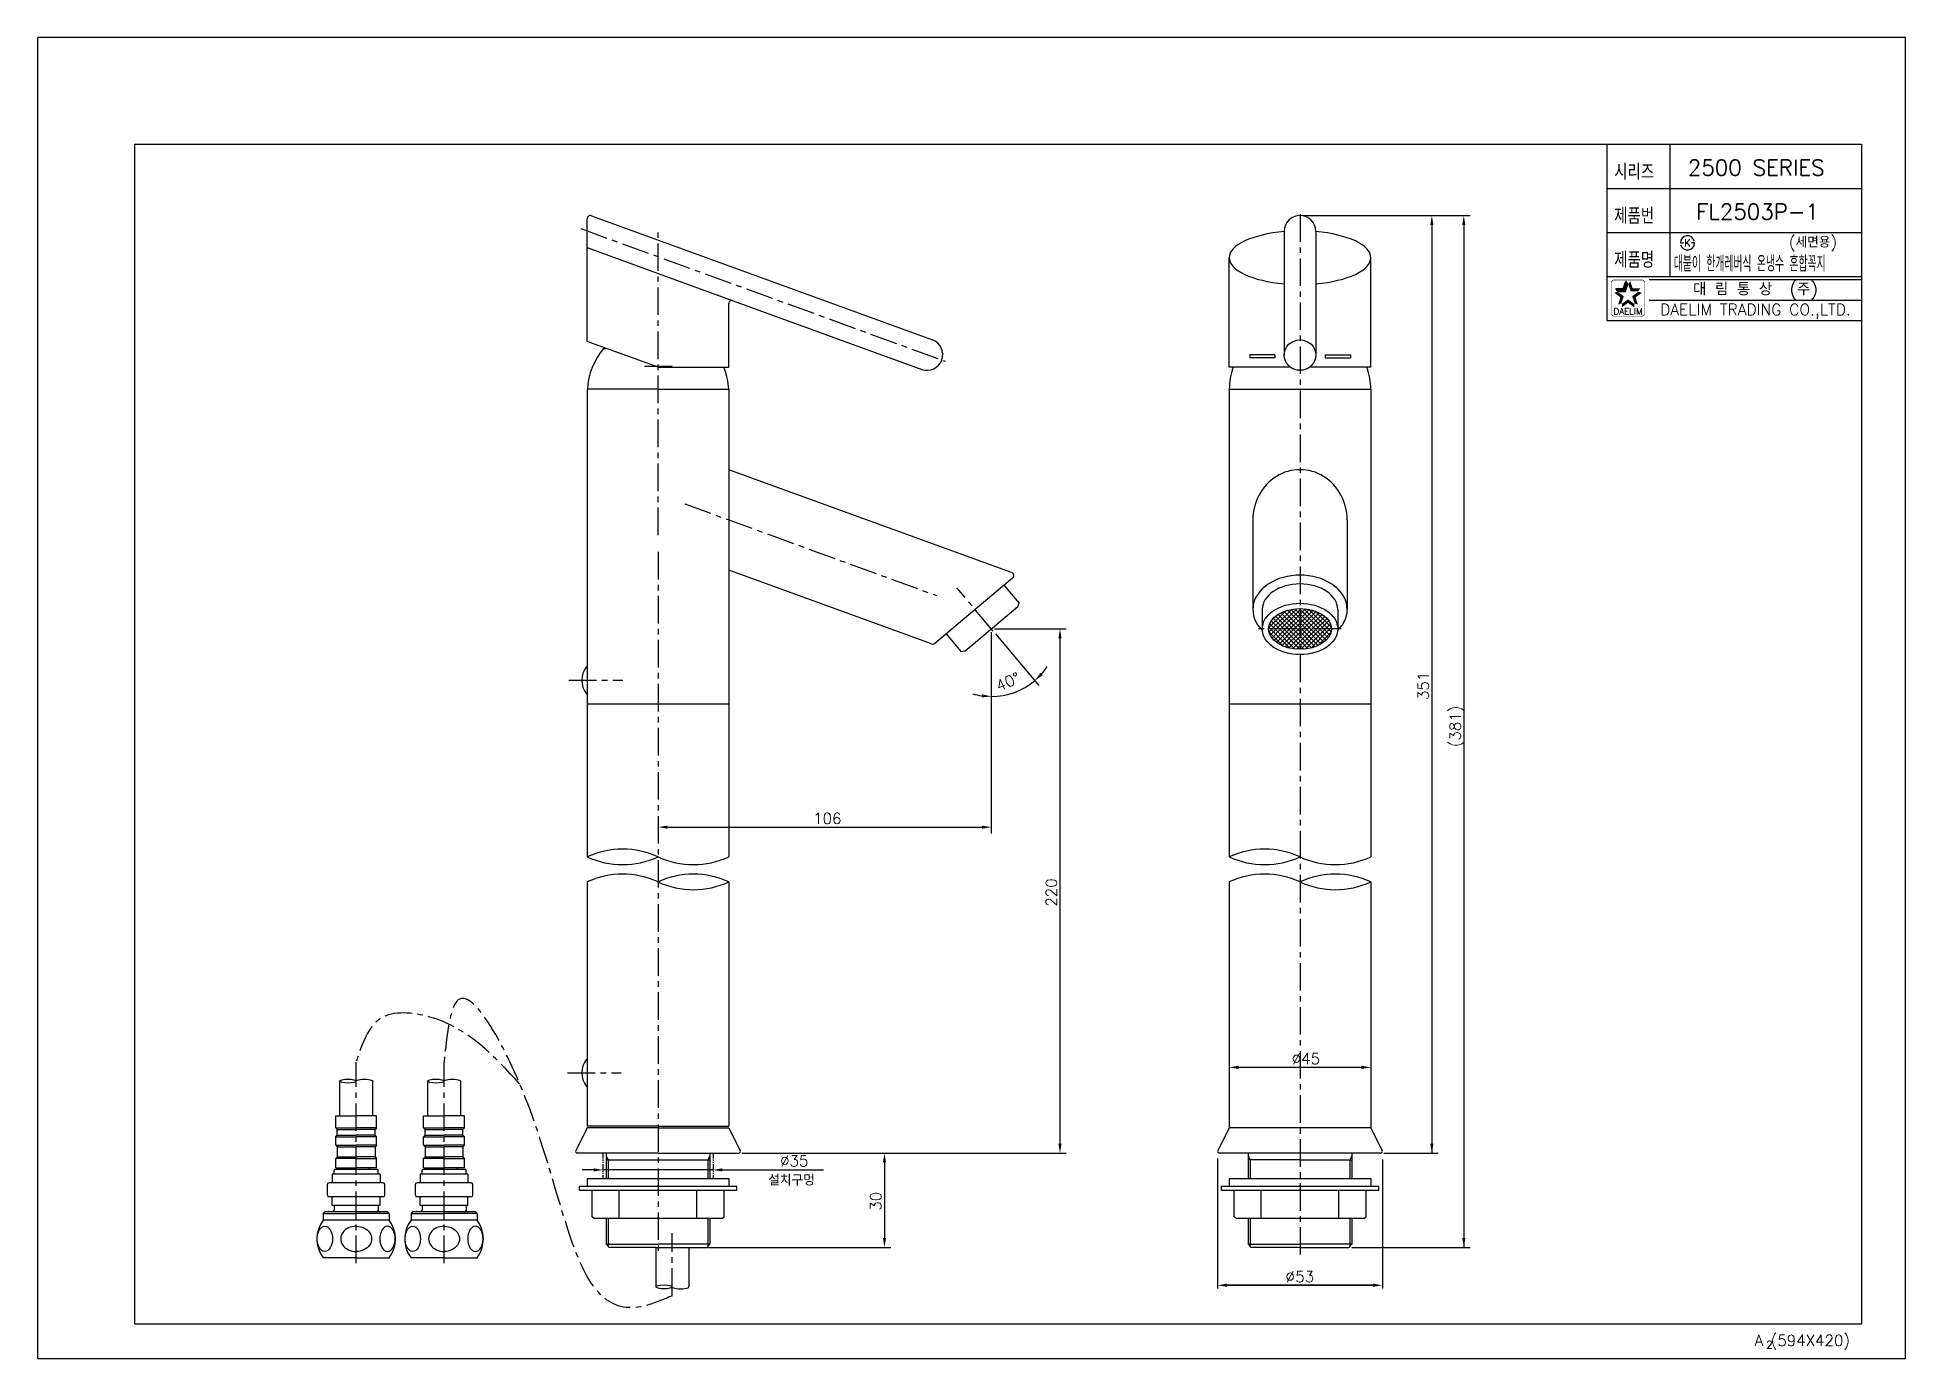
# Model space of a CAD drawing. Extents: x 4153 to 4747, y -825 to -405.
import ezdxf
from ezdxf.enums import TextEntityAlignment as Align

# ---------------------------------------------------------------- set-up
doc = ezdxf.new("R2010")
doc.units = 0
doc.header["$LTSCALE"] = 7
doc.header["$MEASUREMENT"] = 0
doc.linetypes.add('CENTER', pattern=[2, 1.25, -0.25, 0.25, -0.25])
doc.linetypes.add('PHANTOM', pattern=[2.5, 1.25, -0.25, 0.25, -0.25, 0.25, -0.25])
doc.layers.get('0').update_dxf_attribs({"color": 2, "linetype": 'CONTINUOUS'})
for name, color, linetype in [('CL', 1, 'CENTER'), ('DIM', 2, 'CONTINUOUS'), ('DWG', 7, 'CONTINUOUS'), ('PH', 3, 'PHANTOM')]:
    doc.layers.add(name, color=color, linetype=linetype)
doc.styles.add('GHS', font='ROMANS', dxfattribs={"bigfont": 'GHS'})
doc.styles.add('HAN', font='TXT.shx', dxfattribs={"bigfont": 'GHS.shx'})
doc.styles.add('ROMANS', font='romans')

# ---------------------------------------------------------------- blocks, each defined once
blk = doc.blocks.new('KS')
at = {"layer": 'DIM'}
for p, q in [((-2.25, 0), (-1.75, 0)), ((-1.75, 0), (-1.25, 0)), ((1.75, 0), (1.25, 0)), ((2.25, 0), (1.75, 0))]:
    blk.add_line(p, q, dxfattribs=at)
for start, end in [(15, 180), (195, 0)]:
    blk.add_arc((0, 0), 2.25, start, end, dxfattribs=at)
at = {"layer": 'DIM', "style": 'HAN'}
blk.add_text('K', height=2.39, dxfattribs=at).set_placement((0, 0), align=Align.MIDDLE)
blk = doc.blocks.new('BORDER')
for p, q in [((1, 1), (0, 1)), ((0, 1), (0, 0)), ((1, 0), (1, 1)), ((0, 0), (1, 0))]:
    blk.add_line(p, q)
blk = doc.blocks.new('양식')
at = {"color": 4}
for p, q in [((1219, 386), (1768, 386)), ((1219, 11), (1219, 386)), ((1768, 386), (1768, 11)), ((1768, 11), (1219, 11))]:
    blk.add_line(p, q, dxfattribs=at)
at = {"color": 7}
for p, q in [((1687, 386), (1687, 330)), ((1707, 386), (1707, 344)), ((1687, 372), (1768, 372)), ((1687, 358), (1768, 358)), ((1687, 344), (1768, 344)), ((1687, 330), (1768, 330))]:
    blk.add_line(p, q, dxfattribs=at)
at = {"color": 2}
for p, q in [((1689.81, 340.18), (1692.24, 340.18)), ((1690.48, 339.27), (1689.81, 340.18)), ((1690.48, 339.27), (1692.9, 339.27)), ((1692.24, 340.18), (1692.99, 342.49)), ((1692.9, 339.27), (1693.65, 341.57)), ((1693.65, 341.57), (1692.99, 342.49))]:
    blk.add_line(p, q, dxfattribs=at)
at = {"color": 2, "linetype": 'Continuous'}
for p, q in [((1700.5, 343), (1768, 343)), ((1700.5, 336.5), (1768, 336.5))]:
    blk.add_line(p, q, dxfattribs=at)
at = {"color": 2, "linetype": 'Continuous', "const_width": 0.2}
for points in [[(1688.48, 342.13, -0.414214), (1689.23, 342.88)], [(1688.48, 332.13), (1688.48, 342.13, -1)], [(1689.23, 342.88), (1698.23, 342.88, -0.414214), (1698.98, 342.13, 0.043396)], [(1698.98, 342.13), (1698.98, 332.13, -0.414214), (1698.23, 331.38)], [(1698.23, 331.38), (1689.48, 331.38, -0.414214), (1688.48, 332.13, 0.672398)]]:
    blk.add_lwpolyline(points, format="xyb", dxfattribs=at)
at = {"color": 2}
for points in [[(1691.32, 337.35), (1692.4, 337.7), (1689.36, 338.78), (1690.43, 339.13)], [(1689.81, 340.18), (1690.48, 339.27), (1692.24, 340.18), (1692.9, 339.27)], [(1692.24, 340.18), (1692.9, 339.27), (1692.99, 342.49), (1693.65, 341.57)], [(1694.47, 342.49), (1693.8, 341.57), (1695.22, 340.18), (1694.55, 339.27)], [(1695.22, 340.18), (1694.55, 339.27), (1697.64, 340.18), (1696.98, 339.27)], [(1698.1, 338.78), (1697.02, 339.13), (1696.14, 337.35), (1695.06, 337.7)], [(1690.57, 335.05), (1691.65, 335.4), (1691.32, 337.35), (1692.4, 337.7)], [(1693.73, 335.6), (1693.73, 336.73), (1691.77, 334.18), (1691.77, 335.31)], [(1695.69, 334.18), (1695.69, 335.31), (1693.73, 335.6), (1693.73, 336.73)], [(1696.14, 337.35), (1695.06, 337.7), (1696.89, 335.05), (1695.81, 335.4)]]:
    blk.add_solid(points, dxfattribs=at)
at = {"xscale": 594, "yscale": 420, "zscale": 594}
blk.add_blockref('BORDER', (1188, 0), dxfattribs=at)
at = {"layer": 'DIM', "color": 4}
blk.add_blockref('KS', (1712.63, 354.68), dxfattribs=at)
at = {"color": 7, "linetype": 'Continuous'}
for s, height, style, p in [('대 림 통 상  (주)', 4, 'GHS', (1734.26, 339.7)), ('DAELIM TRADING CO.,LTD.', 3.6, 'ROMANS', (1734.26, 332.93))]:
    blk.add_text(s, height=height, dxfattribs=dict(at, style=style)).set_placement(p, align=Align.MIDDLE)
at = {"color": 2, "linetype": 'Continuous', "style": 'ROMANS'}
blk.add_text('DAELIM', height=2, dxfattribs=at).set_placement((1693.73, 331.93), align=Align.CENTER)
at = {"color": 7, "style": 'GHS'}
for s, height, p in [('A (594X420)', 3.5, (1734.01, 4.03)), ('2', 2.5, (1737.67, 3.19))]:
    blk.add_text(s, height=height, dxfattribs=at).set_placement(p)
at = {"layer": 'DIM', "style": 'GHS', "width": 0.8}
for s, p in [('시리즈', (1689.34, 374.73)), ('제품번', (1689.34, 360.73)), ('제품명', (1689.34, 346.73))]:
    blk.add_text(s, height=5, dxfattribs=at).set_placement(p)

msp = doc.modelspace()

# ---------------------------------------------------------------- linework, layer by layer
at = {"layer": 'CL'}
for p, q in [((4554.45, -461.25), (4554.45, -791.88)), ((4325.83, -465.79), (4441.6, -507.92)), ((4350.33, -563.24), (4350.33, -466.18)), ((4354.83, -509.58), (4345.83, -509.58)), ((4358.83, -553.28), (4438.87, -582.42)), ((4350.33, -568.53), (4350.33, -791.19)), ((4456.93, -593.79), (4445.35, -579.98)), ((4567.5, -593.05), (4540.9, -593.05)), ((4322.01, -609.38), (4339.1, -609.38)), ((4254.35, -794.62), (4254.35, -730.73)), ((4282.31, -794.62), (4282.31, -730.73)), ((4321.56, -734.15), (4338.65, -734.15)), ((4354.87, -805.01), (4354.87, -785.1))]:
    msp.add_line(p, q, dxfattribs=at)
for points in [[(4354.87, -805.01), (4345.91, -808.28), (4308.13, -741.96), (4286.58, -711.18), (4282.31, -730.73)], [(4306.41, -737.76), (4277.8, -716.42), (4262.2, -716.84), (4254.35, -730.73)]]:
    msp.add_spline(points, degree=3, dxfattribs=at)
at = {"layer": 'DIM'}
for p, q in [((4555.45, -461.62), (4598.37, -461.62)), ((4597.37, -461.62), (4608.53, -461.62)), ((4596.37, -464.62), (4596.37, -759.65)), ((4606.53, -464.62), (4606.53, -789.65)), ((4544.46, -592.74), (4549.91, -587.29)), ((4545.57, -593.05), (4551.8, -586.82)), ((4546.98, -593.05), (4553.41, -586.62)), ((4548.4, -593.05), (4554.45, -586.99)), ((4553.54, -593.05), (4548.4, -587.9)), ((4554.45, -592.54), (4549.38, -587.48)), ((4554.45, -591.13), (4550.45, -587.12)), ((4554.45, -589.72), (4551.59, -586.85)), ((4554.45, -588.3), (4552.82, -586.67)), ((4554.45, -586.89), (4554.15, -586.59)), ((4554.45, -586.99), (4554.85, -586.59)), ((4554.45, -588.4), (4556.18, -586.68)), ((4554.45, -589.82), (4557.4, -586.87)), ((4560.61, -593.05), (4554.45, -586.89)), ((4554.45, -591.23), (4558.54, -587.15)), ((4554.45, -592.65), (4559.6, -587.5)), ((4555.47, -593.05), (4560.58, -587.94)), ((4562.03, -593.05), (4555.61, -586.63)), ((4563.44, -593.05), (4557.23, -586.84)), ((4564.43, -592.62), (4559.15, -587.34)), ((4457.29, -593.02), (4480.13, -593.02)), ((4545.05, -593.05), (4544.49, -592.48)), ((4549.1, -598.5), (4544.55, -593.96)), ((4544.57, -594.04), (4545.57, -593.05)), ((4546.47, -593.05), (4544.79, -591.37)), ((4544.96, -595.07), (4546.98, -593.05)), ((4551.16, -599.15), (4545.05, -593.05)), ((4545.22, -590.57), (4547.16, -588.62)), ((4547.88, -593.05), (4545.29, -590.45)), ((4545.51, -595.94), (4548.4, -593.05)), ((4549.3, -593.05), (4545.92, -589.67)), ((4546.18, -596.68), (4549.81, -593.05)), ((4552.85, -599.43), (4546.47, -593.05)), ((4550.71, -593.05), (4546.66, -589)), ((4546.95, -597.32), (4551.22, -593.05)), ((4552.13, -593.05), (4547.49, -588.41)), ((4547.81, -597.88), (4552.64, -593.05)), ((4554.35, -599.51), (4547.88, -593.05)), ((4548.75, -598.35), (4554.05, -593.05)), ((4554.45, -598.2), (4549.3, -593.05)), ((4549.81, -593.05), (4554.45, -588.4)), ((4554.45, -596.79), (4550.71, -593.05)), ((4551.22, -593.05), (4554.45, -589.82)), ((4554.45, -595.37), (4552.13, -593.05)), ((4552.64, -593.05), (4554.45, -591.23)), ((4554.45, -593.96), (4553.54, -593.05)), ((4554.05, -593.05), (4554.45, -592.65)), ((4559.2, -593.05), (4554.45, -588.3)), ((4557.78, -593.05), (4554.45, -589.72)), ((4556.37, -593.05), (4554.45, -591.13)), ((4554.95, -593.05), (4554.45, -592.54)), ((4554.45, -594.06), (4555.47, -593.05)), ((4554.45, -595.48), (4556.88, -593.05)), ((4554.45, -596.89), (4558.3, -593.05)), ((4554.45, -598.3), (4559.71, -593.05)), ((4559.22, -598.73), (4554.45, -593.96)), ((4554.66, -599.51), (4561.12, -593.05)), ((4560.23, -598.32), (4554.95, -593.05)), ((4556.17, -599.41), (4562.54, -593.05)), ((4561.16, -597.84), (4556.37, -593.05)), ((4556.88, -593.05), (4561.48, -588.45)), ((4562.01, -597.28), (4557.78, -593.05)), ((4557.88, -599.12), (4563.95, -593.05)), ((4558.3, -593.05), (4562.3, -589.04)), ((4562.78, -596.63), (4559.2, -593.05)), ((4559.71, -593.05), (4563.03, -589.73)), ((4563.44, -595.88), (4560.61, -593.05)), ((4561.12, -593.05), (4563.65, -590.52)), ((4563.98, -595), (4562.03, -593.05)), ((4563.45, -590.23), (4562.12, -588.9)), ((4562.54, -593.05), (4564.14, -591.44)), ((4564.35, -593.96), (4563.44, -593.05)), ((4563.95, -593.05), (4564.43, -592.57)), ((4456.29, -594.02), (4456.29, -658.05)), ((4457.58, -594.56), (4471.39, -611.02)), ((4478.13, -596.02), (4478.13, -756.65)), ((4549.76, -598.75), (4554.45, -594.06)), ((4550.85, -599.08), (4554.45, -595.48)), ((4552.03, -599.32), (4554.45, -596.89)), ((4553.29, -599.47), (4554.45, -598.3)), ((4558.13, -599.05), (4554.45, -595.37)), ((4556.97, -599.3), (4554.45, -596.79)), ((4555.71, -599.46), (4554.45, -598.2)), ((4559.98, -598.43), (4564.32, -594.09)), ((4350.33, -655.73), (4350.33, -657.05)), ((4353.33, -656.05), (4453.29, -656.05)), ((4573.95, -732.41), (4534.95, -732.41)), ((4377.02, -759.65), (4480.13, -759.65)), ((4581.14, -759.65), (4598.37, -759.65)), ((4329.83, -765), (4326.22, -765)), ((4367.83, -765), (4332.83, -765)), ((4370.83, -765), (4402.96, -765)), ((4422.33, -762.65), (4422.33, -786.65)), ((4528.26, -761.42), (4528.26, -802.68)), ((4580.64, -761.68), (4580.64, -802.68)), ((4366.08, -789.65), (4424.33, -789.65)), ((4570.95, -789.65), (4608.53, -789.65)), ((4577.64, -801.68), (4531.26, -801.68)), ((4531.26, -801.68), (4577.64, -801.68))]:
    msp.add_line(p, q, dxfattribs=at)
for centre, radius, start, end in [((4456.29, -593.02), 21.48, 318.00699, 326.01398), ((4456.29, -593.02), 21.48, 270, 310), ((4456.29, -593.02), 21.48, 253.98602, 261.99301), ((4339.08, -689.9), 26.86, 65.24135, 114.75865), ((4543.2, -689.9), 26.86, 65.24135, 114.75865), ((4339.08, -641.11), 26.86, 245.24135, 294.75865), ((4339.08, -697.86), 26.86, 65.24135, 114.75865), ((4361.58, -641.11), 26.86, 245.24135, 294.75865), ((4361.58, -697.86), 26.86, 65.24135, 114.75865), ((4543.2, -641.11), 26.86, 245.24135, 294.75865), ((4543.2, -697.86), 26.86, 65.24135, 114.75865), ((4565.7, -641.11), 26.86, 245.24135, 294.75865), ((4565.7, -697.86), 26.86, 65.24135, 114.75865), ((4361.58, -649.07), 26.86, 245.24135, 294.75865), ((4565.7, -649.07), 26.86, 245.24135, 294.75865)]:
    msp.add_arc(centre, radius, start, end, dxfattribs=at)
for centre in [(4251.73, -736.78), (4279.69, -736.78), (4352.25, -802.2)]:
    msp.add_ellipse(centre, major_axis=(-2.63, 0), ratio=0.236355, dxfattribs=at)
at = {"layer": 'DIM', "extrusion": (0, 0, -1)}
for centre in [(4256.98, -736.78), (4284.94, -736.78)]:
    msp.add_ellipse(centre, major_axis=(-2.63, 0), ratio=0.236355, start_param=0, end_param=3.141593, dxfattribs=at)
at = {"layer": 'DIM'}
msp.add_ellipse((4357.5, -802.2), major_axis=(-2.63, 0), ratio=0.236355, start_param=0, end_param=3.141593, dxfattribs=at)
for points in [[(4595.87, -464.62), (4596.87, -464.62), (4596.37, -461.62)], [(4606.03, -464.62), (4607.03, -464.62), (4606.53, -461.62)], [(4477.63, -596.02), (4478.63, -596.02), (4478.13, -593.02)], [(4472.61, -607.76), (4471.91, -607.04), (4470.1, -609.48)], [(4453.33, -613.8), (4453.26, -614.8), (4456.29, -614.51)], [(4353.33, -655.55), (4353.33, -656.55), (4350.33, -656.05)], [(4453.29, -655.55), (4453.29, -656.55), (4456.29, -656.05)], [(4534.95, -731.91), (4534.95, -732.91), (4531.95, -732.41)], [(4573.95, -731.91), (4573.95, -732.91), (4576.95, -732.41)], [(4421.83, -762.65), (4422.83, -762.65), (4422.33, -759.65)], [(4595.87, -756.65), (4596.87, -756.65), (4596.37, -759.65)], [(4329.83, -764.5), (4329.83, -765.5), (4332.83, -765)], [(4370.83, -764.5), (4370.83, -765.5), (4367.83, -765)], [(4421.83, -786.65), (4422.83, -786.65), (4422.33, -789.65)], [(4606.03, -786.65), (4607.03, -786.65), (4606.53, -789.65)], [(4531.26, -801.18), (4531.26, -802.18), (4528.26, -801.68)], [(4531.26, -801.18), (4531.26, -802.18), (4528.26, -801.68)], [(4577.64, -801.18), (4577.64, -802.18), (4580.64, -801.68)], [(4577.64, -801.18), (4577.64, -802.18), (4580.64, -801.68)]]:
    msp.add_solid(points, dxfattribs=at)
at = {"layer": 'DWG', "color": 7}
for p, q in [((4327.83, -467.74), (4327.83, -462.62)), ((4329.18, -461.68), (4437.58, -501.14)), ((4327.83, -501.69), (4327.83, -465.49)), ((4531.95, -509.88), (4531.95, -475.03)), ((4374.18, -488.7), (4434.16, -510.54)), ((4350.33, -509.88), (4372.83, -509.88)), ((4327.83, -616.88), (4372.83, -616.88)), ((4327.83, -751.65), (4324.2, -758.93)), ((4350.33, -751.15), (4327.83, -751.15)), ((4350.33, -751.65), (4327.83, -751.65)), ((4350.33, -751.15), (4372.83, -751.15)), ((4350.33, -751.65), (4372.83, -751.65)), ((4372.83, -751.65), (4376.47, -758.93)), ((4531.95, -751.65), (4528.31, -758.93)), ((4576.95, -751.65), (4580.59, -758.93)), ((4350.33, -759.65), (4324.64, -759.65)), ((4350.33, -759.65), (4376.02, -759.65)), ((4580.14, -759.65), (4528.76, -759.65)), ((4350.33, -761.86), (4366.83, -761.86)), ((4554.45, -761.86), (4537.95, -761.86)), ((4554.45, -761.86), (4570.95, -761.86))]:
    msp.add_line(p, q, dxfattribs=at)
at = {"layer": 'DWG'}
for p, q in [((4549.45, -466.62), (4549.45, -505.99)), ((4559.45, -466.62), (4559.45, -505.99)), ((4327.83, -471.84), (4350.33, -480.03)), ((4576.95, -509.88), (4576.95, -475.03)), ((4350.33, -480.03), (4374.18, -488.7)), ((4372.83, -509.88), (4372.83, -489.64)), ((4350.33, -509.88), (4327.83, -501.69)), ((4333.04, -503.88), (4333.85, -503.88)), ((4551.47, -509.88), (4531.95, -509.88)), ((4546.45, -505.88), (4538.45, -505.88)), ((4538.45, -505.88), (4538.45, -506.88)), ((4546.45, -506.88), (4538.45, -506.88)), ((4546.45, -505.88), (4546.45, -506.88)), ((4576.95, -509.88), (4557.44, -509.88)), ((4562.45, -505.88), (4570.45, -505.88)), ((4562.45, -505.88), (4562.45, -506.88)), ((4562.45, -506.88), (4570.45, -506.88)), ((4570.45, -505.88), (4570.45, -506.88)), ((4327.83, -516.88), (4327.83, -609.38)), ((4350.33, -516.88), (4327.87, -516.88)), ((4350.33, -516.88), (4372.8, -516.88)), ((4372.83, -516.88), (4372.83, -542.42)), ((4531.95, -516.88), (4531.95, -665.51)), ((4531.95, -516.88), (4554.45, -516.88)), ((4554.45, -516.88), (4576.95, -516.88)), ((4576.95, -516.88), (4576.95, -665.51)), ((4462.77, -575.15), (4372.83, -542.42)), ((4372.83, -542.42), (4372.83, -558.38)), ((4372.83, -542.42), (4372.83, -548.27)), ((4372.83, -558.38), (4372.83, -665.51)), ((4539.45, -558.38), (4539.45, -586.9)), ((4569.45, -558.38), (4569.45, -586.9)), ((4437.32, -597.81), (4372.83, -574.34)), ((4463.08, -576.86), (4451.13, -586.88)), ((4460.33, -579.16), (4465.12, -584.87)), ((4451.13, -586.88), (4438.31, -597.64)), ((4447.87, -600.09), (4464.72, -585.95)), ((4464.72, -585.95), (4465.12, -584.87)), ((4542.45, -586.9), (4542.45, -593.05)), ((4566.45, -586.9), (4566.45, -593.05)), ((4441.94, -594.59), (4446.73, -600.29)), ((4327.56, -605.08), (4327.83, -605.08)), ((4447.87, -600.09), (4446.73, -600.29)), ((4327.83, -609.38), (4327.83, -665.51)), ((4327.56, -613.68), (4327.83, -613.68)), ((4370.33, -616.88), (4372.83, -616.88)), ((4531.95, -616.88), (4576.95, -616.88)), ((4327.83, -673.46), (4327.83, -734.15)), ((4372.83, -673.46), (4372.83, -751.15)), ((4531.95, -673.46), (4531.95, -751.65)), ((4576.95, -673.46), (4576.95, -751.65)), ((4327.56, -729.85), (4327.83, -729.85)), ((4327.83, -734.15), (4327.83, -751.15)), ((4327.56, -738.45), (4327.83, -738.45)), ((4247.85, -747.84), (4254.35, -747.84)), ((4247.85, -751.67), (4247.85, -747.84)), ((4260.85, -747.84), (4254.35, -747.84)), ((4260.85, -751.67), (4260.85, -747.84)), ((4275.81, -751.67), (4275.81, -747.84)), ((4275.81, -747.84), (4282.31, -747.84)), ((4288.81, -747.84), (4282.31, -747.84)), ((4288.81, -751.67), (4288.81, -747.84)), ((4247.85, -751.67), (4254.35, -751.67)), ((4247.85, -751.67), (4248.35, -752.17)), ((4247.85, -754.51), (4248.35, -754.01)), ((4248.35, -752.17), (4254.35, -752.17)), ((4248.35, -754.01), (4248.35, -752.17)), ((4248.35, -754.01), (4254.35, -754.01)), ((4260.85, -751.67), (4254.35, -751.67)), ((4260.35, -752.17), (4254.35, -752.17)), ((4260.35, -754.01), (4254.35, -754.01)), ((4260.85, -751.67), (4260.35, -752.17)), ((4260.35, -754.01), (4260.35, -752.17)), ((4260.85, -754.51), (4260.35, -754.01)), ((4275.81, -751.67), (4282.31, -751.67)), ((4275.81, -751.67), (4276.31, -752.17)), ((4275.81, -754.51), (4276.31, -754.01)), ((4276.31, -754.01), (4276.31, -752.17)), ((4276.31, -752.17), (4282.31, -752.17)), ((4276.31, -754.01), (4282.31, -754.01)), ((4288.81, -751.67), (4282.31, -751.67)), ((4288.31, -752.17), (4282.31, -752.17)), ((4288.31, -754.01), (4282.31, -754.01)), ((4288.81, -751.67), (4288.31, -752.17)), ((4288.31, -754.01), (4288.31, -752.17)), ((4288.81, -754.51), (4288.31, -754.01)), ((4576.95, -751.65), (4531.95, -751.65)), ((4247.85, -754.51), (4254.35, -754.51)), ((4247.85, -757.17), (4247.85, -754.51)), ((4247.85, -757.17), (4254.35, -757.17)), ((4247.85, -757.17), (4248.35, -757.67)), ((4248.35, -757.67), (4254.35, -757.67)), ((4248.35, -757.67), (4248.35, -760.84)), ((4260.85, -754.51), (4254.35, -754.51)), ((4260.85, -757.17), (4254.35, -757.17)), ((4260.35, -757.67), (4254.35, -757.67)), ((4260.85, -757.17), (4260.35, -757.67)), ((4260.35, -757.67), (4260.35, -760.84)), ((4260.85, -757.17), (4260.85, -754.51)), ((4275.81, -754.51), (4282.31, -754.51)), ((4275.81, -757.17), (4275.81, -754.51)), ((4275.81, -757.17), (4282.31, -757.17)), ((4275.81, -757.17), (4276.31, -757.67)), ((4276.31, -757.67), (4282.31, -757.67)), ((4276.31, -757.67), (4276.31, -760.84)), ((4288.81, -754.51), (4282.31, -754.51)), ((4288.81, -757.17), (4282.31, -757.17)), ((4288.31, -757.67), (4282.31, -757.67)), ((4288.81, -757.17), (4288.31, -757.67)), ((4288.31, -757.67), (4288.31, -760.84)), ((4288.81, -757.17), (4288.81, -754.51)), ((4333.83, -759.65), (4333.83, -767.7)), ((4366.83, -759.65), (4366.83, -767.7)), ((4537.95, -759.65), (4537.95, -767.7)), ((4570.95, -759.65), (4570.95, -767.7)), ((4247.35, -766.34), (4247.35, -765.14)), ((4250.1, -764.84), (4247.65, -764.84)), ((4248.35, -760.84), (4247.85, -761.34)), ((4254.35, -761.34), (4247.85, -761.34)), ((4247.85, -764.34), (4247.85, -761.34)), ((4247.85, -764.34), (4254.35, -764.34)), ((4248.35, -760.84), (4254.35, -760.84)), ((4261.05, -764.84), (4248.35, -764.84)), ((4250.1, -764.84), (4250.1, -764.34)), ((4260.35, -760.84), (4254.35, -760.84)), ((4254.35, -761.34), (4260.85, -761.34)), ((4260.85, -764.34), (4254.35, -764.34)), ((4258.6, -764.84), (4258.6, -764.34)), ((4260.35, -760.84), (4260.85, -761.34)), ((4260.85, -764.34), (4260.85, -761.34)), ((4261.35, -766.34), (4261.35, -765.14)), ((4261.35, -766.34), (4261.35, -765.14)), ((4275.31, -766.34), (4275.31, -765.14)), ((4278.06, -764.84), (4275.61, -764.84)), ((4276.31, -760.84), (4275.81, -761.34)), ((4282.31, -761.34), (4275.81, -761.34)), ((4275.81, -764.34), (4275.81, -761.34)), ((4275.81, -764.34), (4282.31, -764.34)), ((4276.31, -760.84), (4282.31, -760.84)), ((4289.01, -764.84), (4276.31, -764.84)), ((4278.06, -764.84), (4278.06, -764.34)), ((4288.31, -760.84), (4282.31, -760.84)), ((4282.31, -761.34), (4288.81, -761.34)), ((4288.81, -764.34), (4282.31, -764.34)), ((4286.56, -764.84), (4286.56, -764.34)), ((4288.31, -760.84), (4288.81, -761.34)), ((4288.81, -764.34), (4288.81, -761.34)), ((4289.31, -766.34), (4289.31, -765.14)), ((4289.31, -766.34), (4289.31, -765.14)), ((4333.83, -760.65), (4334.53, -761.86)), ((4333.83, -761.86), (4350.33, -761.86)), ((4366.83, -760.65), (4366.13, -761.86)), ((4537.95, -760.65), (4538.65, -761.86)), ((4570.95, -760.65), (4570.25, -761.86)), ((4245.25, -773.09), (4245.25, -769.59)), ((4262.95, -769.09), (4245.75, -769.09)), ((4261.95, -766.34), (4246.75, -766.34)), ((4246.75, -766.34), (4246.75, -769.09)), ((4261.95, -766.34), (4261.95, -769.09)), ((4263.45, -773.09), (4263.45, -769.59)), ((4273.21, -773.09), (4273.21, -769.59)), ((4290.91, -769.09), (4273.71, -769.09)), ((4274.71, -766.34), (4274.71, -769.09)), ((4289.91, -766.34), (4274.71, -766.34)), ((4289.91, -766.34), (4289.91, -769.09)), ((4291.41, -773.09), (4291.41, -769.59)), ((4325.41, -770.2), (4350.33, -770.2)), ((4325.41, -771.4), (4325.41, -770.2)), ((4325.41, -771.4), (4350.33, -771.4)), ((4327.83, -767.7), (4350.33, -767.7)), ((4327.83, -767.7), (4327.83, -770.2)), ((4329.41, -779.9), (4329.41, -771.4)), ((4338.03, -780.4), (4338.03, -771.4)), ((4350.33, -767.7), (4372.83, -767.7)), ((4350.33, -770.2), (4375.41, -770.2)), ((4350.33, -771.4), (4375.41, -771.4)), ((4362.64, -780.4), (4362.64, -771.4)), ((4371.41, -779.9), (4371.41, -771.4)), ((4372.83, -767.7), (4372.83, -770.2)), ((4375.41, -771.4), (4375.41, -770.2)), ((4529.53, -771.4), (4529.53, -770.2)), ((4529.53, -770.2), (4554.45, -770.2)), ((4529.53, -771.4), (4554.45, -771.4)), ((4531.95, -767.7), (4531.95, -770.2)), ((4531.95, -767.7), (4554.45, -767.7)), ((4533.53, -779.9), (4533.53, -771.4)), ((4542.15, -780.4), (4542.15, -771.4)), ((4554.45, -767.7), (4576.95, -767.7)), ((4554.45, -770.2), (4579.53, -770.2)), ((4554.45, -771.4), (4579.53, -771.4)), ((4566.75, -780.4), (4566.75, -771.4)), ((4575.53, -779.9), (4575.53, -771.4)), ((4576.95, -767.7), (4576.95, -770.2)), ((4579.53, -771.4), (4579.53, -770.2)), ((4262.95, -773.59), (4245.75, -773.59)), ((4246.75, -776.34), (4246.75, -773.59)), ((4261.95, -776.34), (4246.75, -776.34)), ((4247.35, -776.34), (4247.35, -777.84)), ((4261.35, -776.34), (4261.35, -777.84)), ((4261.35, -776.34), (4261.35, -777.84)), ((4261.95, -776.34), (4261.95, -773.59)), ((4290.91, -773.59), (4273.71, -773.59)), ((4274.71, -776.34), (4274.71, -773.59)), ((4289.91, -776.34), (4274.71, -776.34)), ((4275.31, -776.34), (4275.31, -777.84)), ((4289.31, -776.34), (4289.31, -777.84)), ((4289.31, -776.34), (4289.31, -777.84)), ((4289.91, -776.34), (4289.91, -773.59)), ((4244.35, -778.34), (4243.85, -778.84)), ((4243.85, -778.84), (4254.35, -778.84)), ((4243.85, -778.84), (4243.85, -780.94)), ((4264.85, -780.94), (4243.85, -780.94)), ((4264.35, -778.34), (4244.35, -778.34)), ((4264.85, -778.84), (4254.35, -778.84)), ((4264.35, -778.34), (4264.85, -778.84)), ((4264.85, -778.84), (4264.85, -780.94)), ((4272.31, -778.34), (4271.81, -778.84)), ((4271.81, -778.84), (4271.81, -780.94)), ((4271.81, -778.84), (4282.31, -778.84)), ((4292.81, -780.94), (4271.81, -780.94)), ((4292.31, -778.34), (4272.31, -778.34)), ((4292.81, -778.84), (4282.31, -778.84)), ((4292.31, -778.34), (4292.81, -778.84)), ((4292.81, -778.84), (4292.81, -780.94)), ((4329.91, -780.4), (4329.41, -779.9)), ((4329.91, -780.4), (4350.33, -780.4)), ((4333.83, -780.4), (4333.83, -788.65)), ((4350.33, -780.4), (4370.91, -780.4)), ((4366.83, -780.4), (4366.83, -788.65)), ((4371.41, -779.9), (4370.91, -780.4)), ((4534.03, -780.4), (4533.53, -779.9)), ((4534.03, -780.4), (4554.45, -780.4)), ((4537.95, -780.4), (4537.95, -788.65)), ((4554.45, -780.4), (4575.03, -780.4)), ((4570.95, -780.4), (4570.95, -788.65)), ((4575.53, -779.9), (4575.03, -780.4)), ((4333.83, -788.65), (4350.33, -788.65)), ((4334.83, -789.65), (4333.83, -788.65)), ((4349.62, -789.65), (4334.83, -789.65)), ((4349.62, -789.65), (4365.83, -789.65)), ((4366.83, -788.65), (4350.33, -788.65)), ((4365.83, -789.65), (4366.83, -788.65)), ((4538.95, -789.65), (4537.95, -788.65)), ((4537.95, -788.65), (4554.45, -788.65)), ((4554.45, -789.65), (4538.95, -789.65)), ((4570.95, -788.65), (4554.45, -788.65)), ((4554.45, -789.65), (4569.95, -789.65)), ((4569.95, -789.65), (4570.95, -788.65)), ((4254.35, -792.94), (4243.85, -792.94)), ((4254.35, -792.94), (4264.85, -792.94)), ((4282.31, -792.94), (4271.81, -792.94)), ((4282.31, -792.94), (4292.81, -792.94))]:
    msp.add_line(p, q, dxfattribs=at)
at = {"layer": 'DWG', "color": 7, "linetype": 'Continuous'}
for p, q in [((4249.1, -736.78), (4249.1, -747.84)), ((4259.6, -736.78), (4259.6, -747.84)), ((4277.06, -736.78), (4277.06, -747.84)), ((4287.56, -736.78), (4287.56, -747.84)), ((4349.62, -789.65), (4349.62, -802.2)), ((4360.12, -789.65), (4360.12, -802.2)), ((4254.35, -792.94), (4244.39, -792.94)), ((4282.31, -792.94), (4272.35, -792.94))]:
    msp.add_line(p, q, dxfattribs=at)
at = {"layer": 'DWG', "color": 2}
for p, q in [((4334.53, -761.86), (4334.53, -767.7)), ((4366.13, -761.86), (4366.13, -767.7)), ((4538.65, -761.86), (4538.65, -767.7)), ((4570.25, -761.86), (4570.25, -767.7)), ((4334.53, -780.4), (4334.53, -789.35)), ((4366.13, -780.4), (4366.13, -789.35)), ((4538.65, -780.4), (4538.65, -789.35)), ((4570.25, -780.4), (4570.25, -789.35))]:
    msp.add_line(p, q, dxfattribs=at)
at = {"layer": 'DWG', "color": 7}
for centre, radius, start, end in [((4328.83, -462.62), 1, 70, 180), ((4324.64, -759.15), 0.5, 153.43495, 270), ((4376.02, -759.15), 0.5, 270, 26.56505), ((4528.76, -759.15), 0.5, 153.43495, 270), ((4580.14, -759.15), 0.5, 270, 26.56505)]:
    msp.add_arc(centre, radius, start, end, dxfattribs=at)
at = {"layer": 'DWG'}
for centre, radius, start, end in [((4554.45, -466.62), 5, 0, 180), ((4373.83, -489.64), 1, 70, 180), ((4349.83, -518.09), 22, 139.75726, 176.84036), ((4435.87, -505.84), 5, 250, 70), ((4350.83, -518.09), 22, 3.15964, 21.91928), ((4553.95, -517.09), 22, 160.86194, 179.44631), ((4554.95, -517.09), 22, 0.55369, 19.13806), ((4462.43, -576.09), 1, 310, 70), ((4437.67, -596.87), 1, 250, 310), ((4333.08, -609.38), 7, 142.09996, 217.90004), ((4333.08, -734.15), 7, 142.09996, 217.90004), ((4247.65, -765.14), 0.3, 90, 180), ((4261.05, -765.14), 0.3, 0, 90), ((4275.61, -765.14), 0.3, 90, 180), ((4289.01, -765.14), 0.3, 0, 90), ((4245.75, -769.59), 0.5, 90, 180), ((4262.95, -769.59), 0.5, 0, 90), ((4273.71, -769.59), 0.5, 90, 180), ((4290.91, -769.59), 0.5, 0, 90), ((4245.75, -773.09), 0.5, 180, 270), ((4246.85, -777.84), 0.5, 270, 360), ((4260.85, -777.84), 0.5, 270, 360), ((4261.85, -777.84), 0.5, 180, 270), ((4262.95, -773.09), 0.5, 270, 0), ((4273.71, -773.09), 0.5, 180, 270), ((4274.81, -777.84), 0.5, 270, 360), ((4288.81, -777.84), 0.5, 270, 360), ((4289.81, -777.84), 0.5, 180, 270), ((4290.91, -773.09), 0.5, 270, 0), ((4251.85, -786.94), 10, 143.1301, 216.8699), ((4256.85, -786.94), 10, 323.1301, 36.8699), ((4279.81, -786.94), 10, 143.1301, 216.8699), ((4284.81, -786.94), 10, 323.1301, 36.8699)]:
    msp.add_arc(centre, radius, start, end, dxfattribs=at)
for centre, major_axis, ratio, start_param, end_param in [((4554.45, -475.03), (-22.5, 0), 0.378232, 4.936482, 7.629889), ((4554.45, -475.03), (-22.5, 0), 0.378232, 8.078075, 10.771481), ((4554.45, -558.38), (0, 15.96), 0.939693, 4.712389, 7.853982), ((4554.45, -586.9), (-15, 0), 0.730651, 2.496097, 6.928681), ((4554.45, -586.9), (-12, 0), 0.67984, 3.141593, 6.283185), ((4254.35, -786.94), (-4.9, 0), 0.816497, -1.570795, 1.570798), ((4282.31, -786.94), (-4.9, 0), 0.816497, -1.570795, 1.570798)]:
    msp.add_ellipse(centre, major_axis=major_axis, ratio=ratio, start_param=start_param, end_param=end_param, dxfattribs=at)
for centre, major_axis, ratio in [((4554.45, -505.99), (5, 0), 0.969846), ((4554.45, -593.05), (-12, 0), 0.67984), ((4554.45, -593.05), (-10, 0), 0.646237), ((4244.39, -786.94), (0, 4), 0.612372), ((4272.35, -786.94), (0, 4), 0.612372)]:
    msp.add_ellipse(centre, major_axis=major_axis, ratio=ratio, dxfattribs=at)
at = {"layer": 'DWG', "extrusion": (0, 0, -1)}
for centre in [(4254.35, -786.94), (4282.31, -786.94)]:
    msp.add_ellipse(centre, major_axis=(4.9, 0), ratio=0.816497, start_param=-1.570795, end_param=1.570798, dxfattribs=at)
for centre in [(4264.31, -786.94), (4292.27, -786.94)]:
    msp.add_ellipse(centre, major_axis=(0, 4), ratio=0.612372, dxfattribs=at)
at = {"layer": 'DWG'}
msp.add_solid([(4477.63, -756.65), (4478.63, -756.65), (4478.13, -759.65)], dxfattribs=at)
at = {"layer": 'PH', "ltscale": 0.2}
for p, q in [((4332.83, -759.65), (4332.83, -767.7)), ((4367.83, -759.65), (4367.83, -767.7))]:
    msp.add_line(p, q, dxfattribs=at)

# ---------------------------------------------------------------- block references
at = {"layer": 'DIM'}
msp.add_blockref('양식', (2965, -825), dxfattribs=at)

# ---------------------------------------------------------------- texts
at = {"color": 7, "style": 'GHS'}
for s, p in [('2500 SERIES', (4699.51, -446.42)), ('FL2503P-1', (4699.94, -460.42))]:
    msp.add_text(s, height=5, dxfattribs=at).set_placement(p, align=Align.MIDDLE)
at = {"style": 'GHS'}
msp.add_text('(세면용)', height=3.5, dxfattribs=at).set_placement((4709.88, -471.82))
at = {"style": 'GHS', "width": 0.5}
msp.add_text('대붙이 한개레버식 온냉수 혼합꼭지', height=5, dxfattribs=at).set_placement((4673.29, -479.44))
at = {"layer": 'DIM', "style": 'GHS'}
for s, rotation, p in [('40°', 23.36722, (4458.7, -612.98)), ('351', 90, (4595.37, -615.64)), ('(381)', 90, (4605.53, -630.64)), ('220', 90, (4477.13, -681.34)), ('30', 90, (4421.33, -777.98))]:
    msp.add_text(s, height=3.5, rotation=rotation, dxfattribs=at).set_placement(p)
for s, p in [('106', (4399.66, -655.05)), ('%%C45', (4551.84, -731.41)), ('∅', (4549.79, -800.68)), ('53', (4552.95, -800.68))]:
    msp.add_text(s, height=3.5, dxfattribs=at).set_placement(p)
at = {"layer": 'DIM', "char_height": 3.5, "attachment_point": 5, "style": 'GHS'}
for s, insert in [('설치구멍', (4392.78, -768.23)), ('%%C35', (4393.63, -762.14))]:
    msp.add_mtext(s, dxfattribs=dict(at, insert=insert))

doc.saveas('drawing.dxf')
